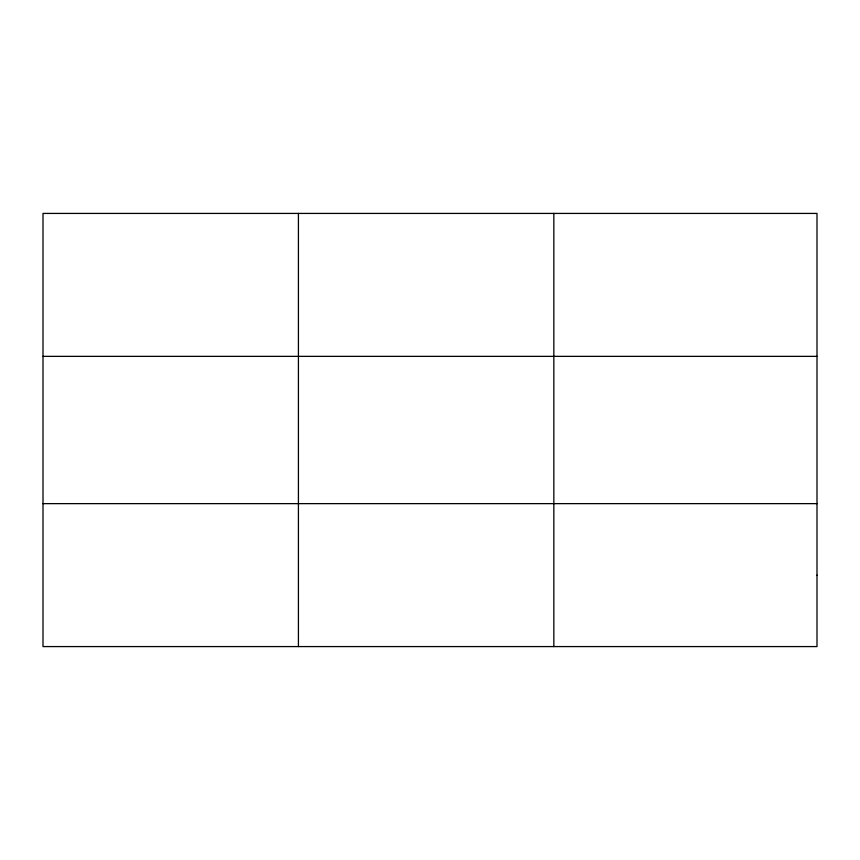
<?xml version="1.0" encoding="UTF-8"?>
<svg xmlns="http://www.w3.org/2000/svg" width="860" height="860" viewBox="0 0 860 860"><rect width="100%" height="100%" fill="white"/><g stroke="black" fill="none" stroke-linecap="round" stroke-linejoin="round"><path stroke-width="1.29" d="M298.42 213.42L298.42 646.58M553.84 213.42L553.84 646.58M43 356.363L817 356.363M43 503.637L817 503.637M817 575.114L817 646.58L43 646.58L43 213.42L817 213.42L817 575.114"/></g></svg>
